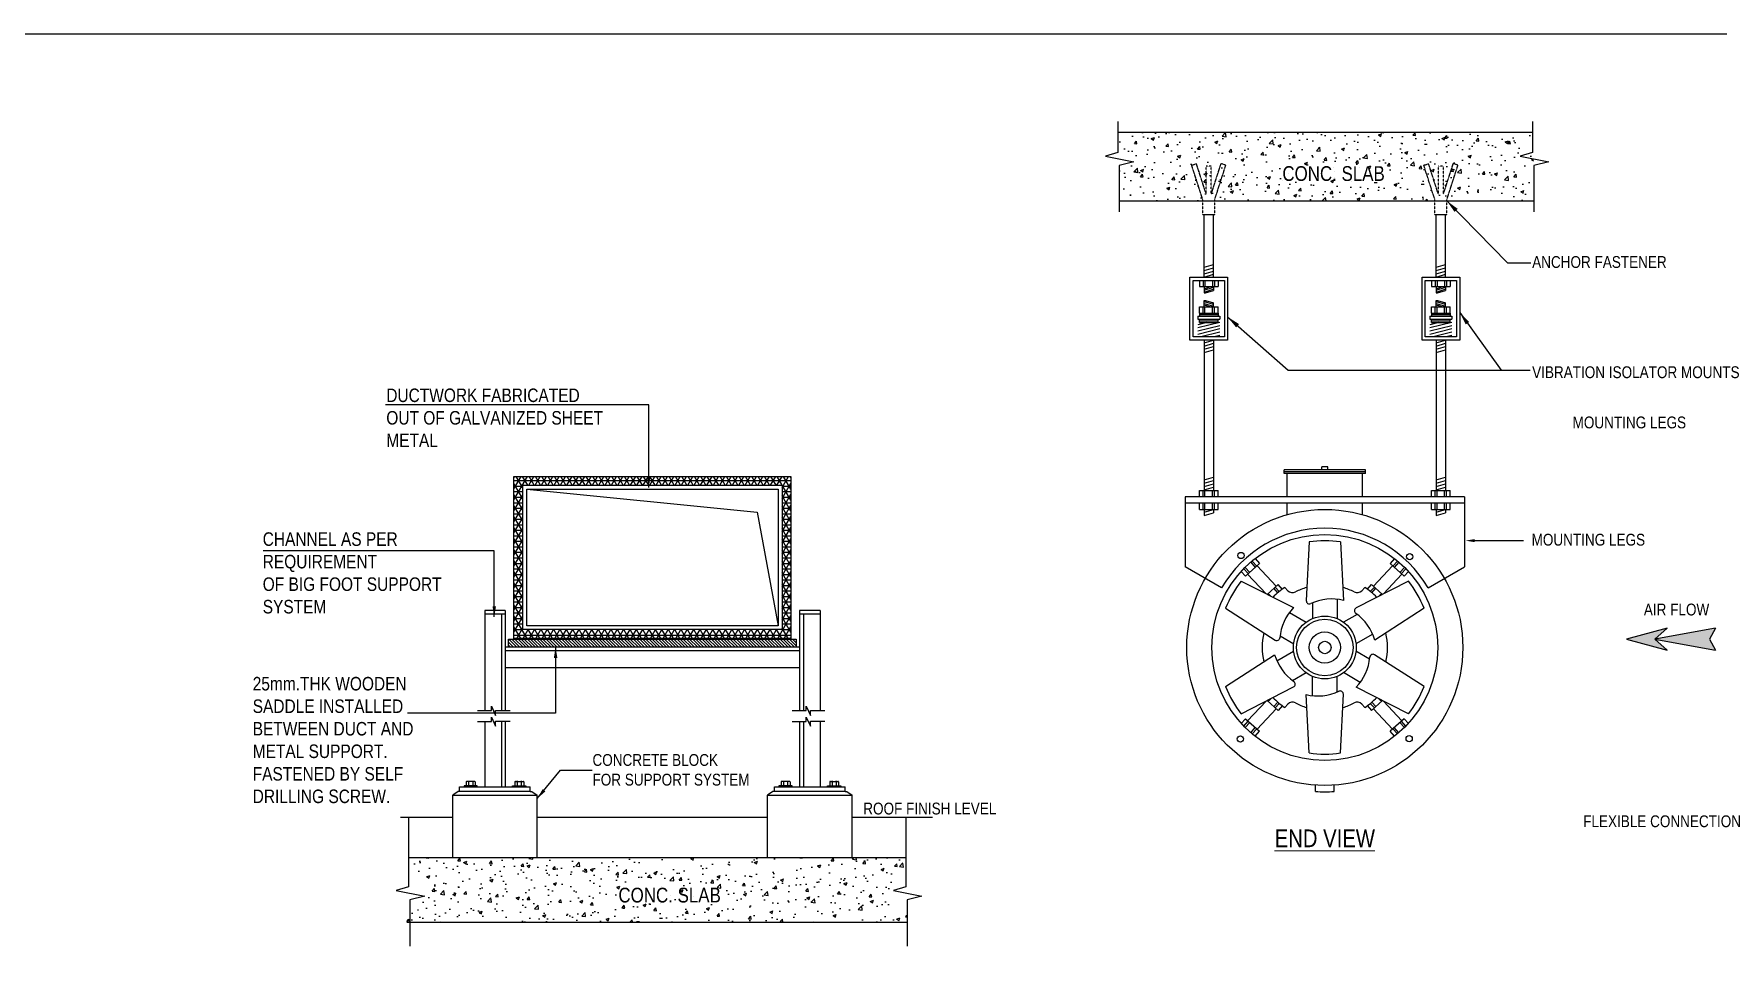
# Model space of a CAD drawing. Header units: millimetres. Extents: x -95178 to 274693, y -2232 to 263302.
# Drawn here: x 149997 to 178528, y 38789 to 54546 of the extents above; entities that cross this region are included whole.
import ezdxf
from ezdxf.enums import TextEntityAlignment as Align

# ---------------------------------------------------------------- set-up
doc = ezdxf.new("R2010")
doc.units = ezdxf.units.MM
doc.linetypes.add('HIDDEN2', pattern=[0.1875, 0.125, -0.0625])
doc.layers.add('76-10767-XM-MECH-DETAIL$0$G-ANNO-TEXT', color=7, linetype='Continuous', lineweight=13)
for name, color, linetype in [('76-10767-XM-MECH-DETAIL$0$STANDARD DETAILS$0$A-SLAB', 7, 'Continuous'), ('76-10767-XM-MECH-DETAIL$0$STANDARD DETAILS$0$HVAC TXT', 7, 'Continuous'), ('76-10767-XM-MECH-DETAIL$0$STANDARD DETAILS$0$HVAC- EQUIP', 7, 'Continuous'), ('76-10767-XM-MECH-DETAIL$0$STANDARD DETAILS$0$M-0130-HVAC-STD DETAIL-1$0$Y', 7, 'Continuous'), ('76-10767-XM-MECH-DETAIL$0$STANDARD DETAILS$0$M-ANNO-HATCH', 7, 'Continuous'), ('76-10767-XM-MECH-DETAIL$0$STANDARD DETAILS$0$M-ANNO-PATT', 8, 'Continuous'), ('76-10767-XM-MECH-DETAIL$0$STANDARD DETAILS$0$M-Lead', 7, 'Continuous'), ('76-10767-XM-MECH-DETAIL$0$STANDARD DETAILS$0$MTEXT1', 7, 'Continuous'), ('76-10767-XM-MECH-DETAIL$0$TBK-AS-SHOP$0$25', 7, 'Continuous'), ('INSULATION', 8, 'Continuous')]:
    doc.layers.add(name, color=color, linetype=linetype)
doc.styles.add('76-10767-XM-MECH-DETAIL$0$Arial Narrow_1', font='ARIALN.TTF', dxfattribs={"height": 2.5})
doc.styles.add('76-10767-XM-MECH-DETAIL$0$GHD Standard Arial', font='ARIALN.TTF')
doc.styles.add('76-10767-XM-MECH-DETAIL$0$STANDARD DETAILS$0$RWA-MECH', font='ARIALN.TTF', dxfattribs={"height": 200})
doc.styles.add('76-10767-XM-MECH-DETAIL$0$STANDARD DETAILS$0$Standard', font='txt')
doc.styles.add('ROMANS', font='romans.shx', dxfattribs={"width": 0.8})
doc.dimstyles.new('76-10767-XM-MECH-DETAIL$0$STANDARD DETAILS$0$RWA MECH', dxfattribs={"dimtxt": 200, "dimasz": 75, "dimexe": 1, "dimexo": 1, "dimgap": 100, "dimtad": 1, "dimdec": 0, "dimzin": 0, "dimdsep": 46, "dimtxsty": '76-10767-XM-MECH-DETAIL$0$STANDARD DETAILS$0$Standard', "dimcen": 0.09, "dimadec": 0, "dimazin": 0, "dimtfac": 1, "dimtdec": 0, "dimtmove": 0, "dimatfit": 3, "dimfxl": 1, "dimtolj": 1, "dimtzin": 0, "dimarcsym": 0})
doc.dimstyles.new('scale-100', dxfattribs={"dimscale": 225, "dimtxt": 1, "dimasz": 1, "dimexe": 1, "dimexo": 0.5, "dimgap": 0.5, "dimtad": 1, "dimtoh": 1, "dimdec": 0, "dimzin": 0, "dimdsep": 46, "dimtxsty": 'ROMANS', "dimcen": 0, "dimclrd": 15, "dimclre": 15, "dimclrt": 7, "dimadec": 0, "dimazin": 0, "dimtfac": 1, "dimtdec": 0, "dimtofl": 0, "dimtmove": 0, "dimatfit": 3, "dimfxl": 1, "dimtolj": 1, "dimtzin": 0, "dimarcsym": 0})

msp = doc.modelspace()

# ---------------------------------------------------------------- hatches: boundary and pattern name
at = {"layer": '76-10767-XM-MECH-DETAIL$0$STANDARD DETAILS$0$M-ANNO-HATCH'}
h = msp.add_hatch(dxfattribs=at)
h.set_pattern_fill('AR-CONC', scale=74.7, style=0)
h.set_pattern_definition([(50, (-45502.24, 116199.15), (535.79336, -46.87584), [56.025, -616.275]), (355, (-45502.24, 116199.15), (-103.6472, 561.8875), [44.82, -493.02]), (100.4514, (-45457.6, 116195.24), (432.1465, 515.0113), [47.6139, -523.7532]), (46.1842, (-45502.24, 116348.55), (797.229, -123.6427), [84.0375, -924.4125]), (96.6356, (-45435.8, 116338.25), (698.193, 727.666), [71.421, -785.6296]), (351.1842, (-45502.2, 116348.55), (698.1925, 727.6666), [67.23, -739.53]), (21, (-45427.54, 116311.2), (445.8896, -300.7563), [56.025, -616.275]), (326, (-45427.54, 116311.2), (181.7566, 541.6871), [44.82, -493.02]), (71.4514, (-45390.4, 116286.14), (627.6463, 240.9303), [47.6139, -523.7532]), (37.5, (-45502.24, 116199.15), (9.08341, 248.67171), [0, -487.044, 0, -500.49, 0, -494.8875]), (7.5, (-45502.24, 116199.15), (196.51294, 294.62555), [0, -285.354, 0, -475.839, 0, -188.6175]), (327.5, (-45668.82, 116199.15), (398.76536, -16.84849), [0, -186.75, 0, -582.66, 0, -773.145]), (317.5, (-45743.5, 116199.15), (435.64007, 74.7784), [0, -242.775, 0, -386.946, 0, -549.045])])
h.paths.add_polyline_path([(168359.16, 52879.669), (175382.522, 52879.669), (175382.522, 52780.262), (175382.522, 52536.051), (175403.522, 52316.051), (175403.522, 52101.366), (175411.451, 51715.83), (168380.16, 51715.83), (168380.16, 52064.221), (168380.16, 52316.051), (168359.16, 52695.55), (168359.16, 52840.375)])
h = msp.add_hatch(dxfattribs=at)
h.set_pattern_fill('NET3', scale=747, style=0)
h.set_pattern_definition([(180, (399620.31, 113461.75), (0, 93.375), []), (120, (399620.31, 113461.75), (80.865122, 46.6875), []), (60, (399620.31, 113461.75), (80.865122, -46.6875), [])])
h.paths.add_polyline_path([(162672.208, 44455.462), (158280.119, 44455.462), (158280.119, 46899.725), (162672.208, 46899.725)], flags=16)
h.paths.add_polyline_path([(162821.608, 44306.062), (158130.719, 44306.062), (158130.719, 47049.125), (162821.608, 47049.125)])
h = msp.add_hatch(dxfattribs=at)
h.set_pattern_fill('ANSI31', scale=298.8, style=0)
h.set_pattern_definition([(135, (399620.31, 113461.75), (26.410438, 26.410438), [])])
h.paths.add_polyline_path([(162912.147, 44158.033), (158038.435, 44158.033), (158038.435, 44295.265), (162912.147, 44295.265)])
h = msp.add_hatch(dxfattribs=at)
h.set_pattern_fill('AR-CONC', scale=74.7, style=0)
h.set_pattern_definition([(50, (-78668, 113141.46), (535.79336, -46.87584), [56.025, -616.275]), (355, (-78668, 113141.46), (-103.6472, 561.8875), [44.82, -493.02]), (100.4514, (-78623.34, 113137.56), (432.1465, 515.0113), [47.6139, -523.7532]), (46.1842, (-78668, 113290.86), (797.229, -123.6427), [84.0375, -924.4125]), (96.6356, (-78601.55, 113280.56), (698.193, 727.666), [71.421, -785.6296]), (351.1842, (-78668, 113290.9), (698.1925, 727.6666), [67.23, -739.53]), (21, (-78593.3, 113253.5), (445.8896, -300.7563), [56.025, -616.275]), (326, (-78593.3, 113253.5), (181.7566, 541.6871), [44.82, -493.02]), (71.4514, (-78556.13, 113228.45), (627.6463, 240.9303), [47.6139, -523.7532]), (37.5, (-78667.98, 113141.46), (9.08341, 248.67171), [0, -487.044, 0, -500.49, 0, -494.8875]), (7.5, (-78667.98, 113141.46), (196.51294, 294.62555), [0, -285.354, 0, -475.839, 0, -188.6175]), (327.5, (-78834.57, 113141.46), (398.76536, -16.84849), [0, -186.75, 0, -582.66, 0, -773.145]), (317.5, (-78909.27, 113141.46), (435.64007, 74.7784), [0, -242.775, 0, -386.946, 0, -549.045])])
h.paths.add_polyline_path([(156316.9, 39503.512), (164796.231, 39503.512), (164775.773, 39681.955), (164558.804, 39725.296), (164587.733, 40360.965), (164775.773, 40418.753), (164767.302, 40599.795), (156345.829, 40599.795), (156337.358, 40418.753), (156525.398, 40360.965), (156554.327, 39725.296), (156337.358, 39681.955)])

# ---------------------------------------------------------------- linework, layer by layer
for p, q in [((168359.16, 53057.693), (168359.16, 52536.051)), ((175382.522, 53057.693), (175382.522, 52536.051)), ((168359.16, 52536.051), (168149.66, 52473.051)), ((175382.522, 52536.051), (175173.022, 52473.051)), ((168149.66, 52473.051), (168632.16, 52378.551)), ((168632.16, 52378.551), (168380.16, 52316.051)), ((168380.16, 52316.051), (168380.16, 51532.473)), ((175173.022, 52473.051), (175655.522, 52378.551)), ((175655.522, 52378.551), (175403.522, 52316.051)), ((175403.522, 52316.051), (175403.522, 51532.473)), ((156345.829, 41278.509), (156345.829, 40099.576)), ((164767.302, 41278.509), (164767.302, 40099.576)), ((156345.829, 40099.576), (156136.329, 40036.576)), ((156136.329, 40036.576), (156618.829, 39942.076)), ((164767.302, 40099.576), (164557.802, 40036.576)), ((164557.802, 40036.576), (165040.302, 39942.076)), ((156618.829, 39942.076), (156366.829, 39879.576)), ((156366.829, 39879.576), (156366.829, 39095.999)), ((165040.302, 39942.076), (164788.302, 39879.576)), ((164788.302, 39879.576), (164788.302, 39095.999))]:
    msp.add_line(p, q)
msp.add_lwpolyline([(122872.773, 54546.49), (193285.05, 54546.49), (193285.05, -2232.437), (122872.773, -2232.437)], close=True)
for points in [[(157511.77, 43086.633), (157748.965, 43086.633), (157748.965, 43157.311), (157821, 43003.957), (157821, 43088.839), (158064.347, 43088.839)], [(162844.964, 43086.633), (163082.158, 43086.633), (163082.158, 43157.311), (163154.194, 43003.957), (163154.194, 43088.839), (163397.541, 43088.839)], [(157511.77, 42902.026), (157748.965, 42902.026), (157748.965, 42972.704), (157821, 42819.35), (157821, 42904.232), (158064.347, 42904.232)], [(162844.964, 42902.026), (163082.158, 42902.026), (163082.158, 42972.704), (163154.194, 42819.35), (163154.194, 42904.232), (163397.541, 42904.232)]]:
    msp.add_lwpolyline(points)
at = {"layer": '76-10767-XM-MECH-DETAIL$0$STANDARD DETAILS$0$A-SLAB', "color": 7}
for p, q in [((168359.16, 52879.669), (175382.522, 52879.669)), ((168380.16, 51715.83), (175411.451, 51715.83)), ((157183.584, 41714.199), (157094.101, 41651.023)), ((157094.101, 41651.023), (158525.032, 41651.023)), ((157094.101, 40599.795), (157094.101, 41651.023)), ((158525.032, 40599.795), (158525.032, 41651.023)), ((162427.295, 41651.023), (163858.225, 41651.023)), ((162427.295, 40599.795), (162427.295, 41651.023)), ((163858.225, 40599.795), (163858.225, 41651.023)), ((156345.829, 40599.795), (164767.302, 40599.795)), ((156316.9, 39503.512), (164796.231, 39503.512))]:
    msp.add_line(p, q, dxfattribs=at)
at = {"layer": '76-10767-XM-MECH-DETAIL$0$STANDARD DETAILS$0$A-SLAB', "color": 8}
for p, q in [((156210.954, 41278.509), (157094.101, 41278.509)), ((158525.032, 41278.509), (162427.295, 41278.509)), ((163858.225, 41278.509), (165221.583, 41278.509))]:
    msp.add_line(p, q, dxfattribs=at)
at = {"layer": '76-10767-XM-MECH-DETAIL$0$STANDARD DETAILS$0$HVAC- EQUIP', "color": 7}
for p, q in [((158347.349, 46832.495), (162249.918, 46446.831)), ((162249.918, 46446.831), (162604.978, 44522.692)), ((157636.113, 44782.064), (157636.113, 43086.633)), ((157983.02, 44782.064), (157636.113, 44782.064)), ((157983.02, 44719.62), (157636.113, 44719.62)), ((157920.272, 44719.62), (157920.272, 43088.839)), ((157983.02, 44782.064), (157983.02, 43088.839)), ((162969.307, 44782.064), (162969.307, 43086.633)), ((163316.214, 44782.064), (162969.307, 44782.064)), ((163316.214, 44719.62), (162969.307, 44719.62)), ((163032.055, 44719.62), (163032.055, 43086.633)), ((163316.214, 44782.064), (163316.214, 43088.839)), ((162969.307, 44158.033), (157983.02, 44158.033)), ((162969.307, 44095.59), (157983.02, 44095.59)), ((162969.307, 43810.796), (157983.02, 43810.796)), ((157636.113, 42902.026), (157636.113, 41793.95)), ((157920.272, 42904.232), (157920.272, 41793.95)), ((157983.02, 42904.232), (157983.02, 41793.95)), ((162969.307, 42902.026), (162969.307, 41793.95)), ((163032.055, 42902.026), (163032.055, 41793.95)), ((163316.214, 42904.232), (163316.214, 41793.95)), ((157211.255, 41714.199), (157183.584, 41714.199)), ((157211.255, 41793.95), (158407.878, 41793.95)), ((157211.255, 41714.199), (157211.255, 41793.95)), ((158407.878, 41714.199), (157211.255, 41714.199)), ((157510.387, 41807.855), (157285.235, 41807.855)), ((157285.235, 41807.855), (157285.235, 41793.95)), ((157322.758, 41875.876), (157322.758, 41807.855)), ((157352.593, 41886.632), (157333.515, 41886.632)), ((157374.107, 41886.632), (157352.593, 41886.632)), ((157363.35, 41875.876), (157363.35, 41807.855)), ((157421.895, 41886.632), (157374.107, 41886.632)), ((157443.408, 41886.632), (157421.895, 41886.632)), ((157432.651, 41875.876), (157432.651, 41807.855)), ((157462.597, 41886.632), (157443.408, 41886.632)), ((157473.354, 41875.876), (157473.354, 41807.855)), ((157510.387, 41793.95), (157510.387, 41807.855)), ((158108.745, 41807.855), (158333.898, 41807.855)), ((158108.745, 41793.95), (158108.745, 41807.855)), ((158145.779, 41875.876), (158145.779, 41807.855)), ((158156.536, 41886.632), (158175.725, 41886.632)), ((158175.725, 41886.632), (158197.238, 41886.632)), ((158186.481, 41875.876), (158186.481, 41807.855)), ((158197.238, 41886.632), (158245.026, 41886.632)), ((158245.026, 41886.632), (158266.54, 41886.632)), ((158255.783, 41875.876), (158255.783, 41807.855)), ((158266.54, 41886.632), (158285.617, 41886.632)), ((158296.374, 41875.876), (158296.374, 41807.855)), ((158333.898, 41807.855), (158333.898, 41793.95)), ((158407.878, 41714.199), (158407.878, 41793.95)), ((158407.878, 41714.199), (158435.549, 41714.199)), ((162544.449, 41714.199), (162516.778, 41714.199)), ((162544.449, 41714.199), (162544.449, 41793.95)), ((162544.449, 41793.95), (163741.072, 41793.95)), ((163741.072, 41714.199), (162544.449, 41714.199)), ((162618.429, 41807.855), (162618.429, 41793.95)), ((162843.581, 41807.855), (162618.429, 41807.855)), ((162655.952, 41875.876), (162655.952, 41807.855)), ((162685.787, 41886.632), (162666.709, 41886.632)), ((162707.3, 41886.632), (162685.787, 41886.632)), ((162696.544, 41875.876), (162696.544, 41807.855)), ((162755.088, 41886.632), (162707.3, 41886.632)), ((162776.602, 41886.632), (162755.088, 41886.632)), ((162765.845, 41875.876), (162765.845, 41807.855)), ((162795.791, 41886.632), (162776.602, 41886.632)), ((162806.547, 41875.876), (162806.547, 41807.855)), ((162843.581, 41793.95), (162843.581, 41807.855)), ((163441.939, 41793.95), (163441.939, 41807.855)), ((163441.939, 41807.855), (163667.091, 41807.855)), ((163478.973, 41875.876), (163478.973, 41807.855)), ((163489.73, 41886.632), (163508.918, 41886.632)), ((163508.918, 41886.632), (163530.432, 41886.632)), ((163519.675, 41875.876), (163519.675, 41807.855)), ((163530.432, 41886.632), (163578.22, 41886.632)), ((163578.22, 41886.632), (163599.734, 41886.632)), ((163588.977, 41875.876), (163588.977, 41807.855)), ((163599.734, 41886.632), (163618.811, 41886.632)), ((163629.568, 41875.876), (163629.568, 41807.855)), ((163667.091, 41807.855), (163667.091, 41793.95)), ((163741.072, 41714.199), (163741.072, 41793.95)), ((163741.072, 41714.199), (163768.742, 41714.199))]:
    msp.add_line(p, q, dxfattribs=at)
for points in [[(162821.608, 44306.062), (158130.719, 44306.062), (158130.719, 47049.125), (162821.608, 47049.125)], [(162672.208, 44455.462), (158280.119, 44455.462), (158280.119, 46899.725), (162672.208, 46899.725)], [(162604.978, 44522.692), (158347.349, 44522.692), (158347.349, 46832.495), (162604.978, 46832.495)], [(162912.147, 44158.033), (158038.435, 44158.033), (158038.435, 44295.265), (162912.147, 44295.265)]]:
    msp.add_lwpolyline(points, close=True, dxfattribs=at)
for centre, start, end in [((157333.515, 41875.876), 90.0000137, 180), ((157352.593, 41875.876), 0, 90.0000137), ((157374.107, 41875.876), 90.0000137, 180), ((157421.895, 41875.876), 0, 90.0000137), ((157443.408, 41875.876), 90.0000137, 180), ((157462.597, 41875.876), 0, 90.0000137), ((158156.536, 41875.876), 90.0000137, 180), ((158175.725, 41875.876), 0, 90.0000137), ((158197.238, 41875.876), 90.0000137, 180), ((158245.026, 41875.876), 0, 90.0000137), ((158266.54, 41875.876), 90.0000137, 180), ((158285.617, 41875.876), 0, 90.0000137), ((162666.709, 41875.876), 90.0000137, 180), ((162685.787, 41875.876), 0, 90.0000137), ((162707.3, 41875.876), 90.0000137, 180), ((162755.088, 41875.876), 0, 90.0000137), ((162776.602, 41875.876), 90.0000137, 180), ((162795.791, 41875.876), 0, 90.0000137), ((163489.73, 41875.876), 90.0000137, 180), ((163508.918, 41875.876), 0, 90.0000137), ((163530.432, 41875.876), 90.0000137, 180), ((163578.22, 41875.876), 0, 90.0000137), ((163599.734, 41875.876), 90.0000137, 180), ((163618.811, 41875.876), 0, 90.0000137)]:
    msp.add_arc(centre, 10.757, start, end, dxfattribs=at)
at = {"layer": '76-10767-XM-MECH-DETAIL$0$STANDARD DETAILS$0$M-0130-HVAC-STD DETAIL-1$0$Y', "color": 7}
for p, q in [((158435.549, 41714.199), (158525.032, 41651.023)), ((162516.778, 41714.199), (162427.295, 41651.023)), ((163768.742, 41714.199), (163858.225, 41651.023))]:
    msp.add_line(p, q, dxfattribs=at)
at = {"layer": '76-10767-XM-MECH-DETAIL$0$STANDARD DETAILS$0$M-ANNO-PATT', "color": 7}
for p, q in [((169818.827, 50422.393), (169818.827, 51482.077)), ((169978.202, 50422.393), (169978.202, 51482.077)), ((173750.077, 50422.393), (173750.077, 51482.077)), ((173909.452, 50422.393), (173909.452, 51482.077)), ((169818.827, 50592.428), (169978.202, 50638.751)), ((169818.827, 50537.105), (169978.202, 50583.427)), ((169818.827, 50481.781), (169978.202, 50528.104)), ((173750.077, 50592.428), (173909.452, 50638.751)), ((173750.077, 50537.105), (173909.452, 50583.427)), ((173750.077, 50481.781), (173909.452, 50528.104)), ((169579.764, 49359.893), (169579.764, 50422.393)), ((169579.764, 50422.393), (170217.264, 50422.393)), ((169632.889, 49413.018), (169632.889, 50369.268)), ((169632.889, 50369.268), (170164.139, 50369.268)), ((169739.139, 50369.268), (169739.139, 50263.018)), ((169739.139, 50263.018), (170057.889, 50263.018)), ((169802.889, 50369.268), (169802.889, 50263.018)), ((169818.827, 50426.458), (169978.202, 50472.78)), ((169818.827, 50227.842), (169931.915, 50263.018)), ((169818.827, 50263.018), (169818.827, 50156.768)), ((169818.827, 50205.588), (169978.202, 50255.161)), ((169818.827, 50172.206), (169971.89, 50219.817)), ((169834.764, 50369.268), (169834.764, 50263.018)), ((169962.264, 50369.268), (169962.264, 50263.018)), ((169978.202, 50263.018), (169978.202, 50199.526)), ((169994.139, 50369.268), (169994.139, 50263.018)), ((170057.889, 50369.268), (170057.889, 50263.018)), ((170164.139, 50369.268), (170164.139, 49413.018)), ((170217.264, 50422.393), (170217.264, 49359.893)), ((173511.014, 49359.893), (173511.014, 50422.393)), ((173511.014, 50422.393), (174148.514, 50422.393)), ((173564.139, 50369.268), (174095.389, 50369.268)), ((173564.139, 49413.018), (173564.139, 50369.268)), ((173670.389, 50369.268), (173670.389, 50263.018)), ((173670.389, 50263.018), (173989.139, 50263.018)), ((173734.139, 50369.268), (173734.139, 50263.018)), ((173750.077, 50426.458), (173909.452, 50472.78)), ((173750.077, 50263.018), (173750.077, 50156.768)), ((173750.077, 50227.842), (173863.165, 50263.018)), ((173750.077, 50205.588), (173909.452, 50255.161)), ((173750.077, 50172.206), (173903.14, 50219.817)), ((173766.014, 50369.268), (173766.014, 50263.018)), ((173893.514, 50369.268), (173893.514, 50263.018)), ((173909.452, 50263.018), (173909.452, 50199.526)), ((173925.389, 50369.268), (173925.389, 50263.018)), ((173989.139, 50369.268), (173989.139, 50263.018)), ((174095.389, 50369.268), (174095.389, 49413.018)), ((174148.514, 50422.393), (174148.514, 49359.893)), ((169818.827, 50156.768), (169840.74, 50156.768)), ((169818.827, 50029.268), (169840.74, 50029.268)), ((169818.827, 49923.018), (169818.827, 50029.268)), ((169818.827, 50013.83), (169971.89, 49966.219)), ((169818.827, 49980.449), (169978.202, 49930.875)), ((169818.827, 49958.194), (169931.915, 49923.018)), ((169840.74, 50156.768), (169978.202, 50199.526)), ((169840.74, 50029.268), (169978.202, 49986.51)), ((169978.202, 49923.018), (169978.202, 49986.51)), ((173750.077, 50156.768), (173771.99, 50156.768)), ((173750.077, 49923.018), (173750.077, 50029.268)), ((173750.077, 50029.268), (173771.99, 50029.268)), ((173750.077, 50013.83), (173903.14, 49966.219)), ((173750.077, 49980.449), (173909.452, 49930.875)), ((173750.077, 49958.194), (173863.165, 49923.018)), ((173771.99, 50156.768), (173909.452, 50199.526)), ((173771.99, 50029.268), (173909.452, 49986.51)), ((173909.452, 49923.018), (173909.452, 49986.51)), ((169712.577, 49763.643), (169712.577, 49710.518)), ((169712.577, 49763.643), (170084.452, 49763.643)), ((169712.577, 49710.518), (170084.452, 49710.518)), ((169866.635, 49657.393), (169712.577, 49618.649)), ((170084.452, 49657.393), (169712.577, 49563.869)), ((169739.139, 49816.768), (169739.139, 49923.018)), ((169739.139, 49923.018), (170057.889, 49923.018)), ((169739.139, 49816.768), (170057.889, 49816.768)), ((169739.139, 49816.768), (169739.139, 49763.643)), ((169739.139, 49790.206), (170057.889, 49790.206)), ((169739.139, 49657.393), (169739.139, 49710.518)), ((169739.139, 49683.956), (170057.889, 49683.956)), ((169739.139, 49657.393), (170057.889, 49657.393)), ((169802.889, 49816.768), (169802.889, 49923.018)), ((169834.764, 49816.768), (169834.764, 49923.018)), ((169962.264, 49816.768), (169962.264, 49923.018)), ((169994.139, 49816.768), (169994.139, 49923.018)), ((170057.889, 49816.768), (170057.889, 49923.018)), ((170057.889, 49816.768), (170057.889, 49763.643)), ((170057.889, 49657.393), (170057.889, 49710.518)), ((170084.452, 49763.643), (170084.452, 49710.518)), ((173643.827, 49763.643), (174015.702, 49763.643)), ((173643.827, 49763.643), (173643.827, 49710.518)), ((173643.827, 49710.518), (174015.702, 49710.518)), ((174015.702, 49657.393), (173643.827, 49563.869)), ((173797.885, 49657.393), (173643.827, 49618.649)), ((173670.389, 49923.018), (173989.139, 49923.018)), ((173670.389, 49816.768), (173670.389, 49923.018)), ((173670.389, 49816.768), (173989.139, 49816.768)), ((173670.389, 49816.768), (173670.389, 49763.643)), ((173670.389, 49790.206), (173989.139, 49790.206)), ((173670.389, 49657.393), (173670.389, 49710.518)), ((173670.389, 49683.956), (173989.139, 49683.956)), ((173670.389, 49657.393), (173989.139, 49657.393)), ((173734.139, 49816.768), (173734.139, 49923.018)), ((173766.014, 49816.768), (173766.014, 49923.018)), ((173893.514, 49816.768), (173893.514, 49923.018)), ((173925.389, 49816.768), (173925.389, 49923.018)), ((173989.139, 49816.768), (173989.139, 49923.018)), ((173989.139, 49816.768), (173989.139, 49763.643)), ((173989.139, 49657.393), (173989.139, 49710.518)), ((174015.702, 49763.643), (174015.702, 49710.518)), ((170217.264, 49359.893), (169579.764, 49359.893)), ((170164.139, 49413.018), (169632.889, 49413.018)), ((170084.452, 49602.614), (169712.577, 49509.09)), ((170084.452, 49547.835), (169712.577, 49454.311)), ((170084.452, 49493.055), (169766.203, 49413.018)), ((169818.827, 49359.893), (169818.827, 46809.893)), ((169818.827, 49313.363), (169978.202, 49359.686)), ((169978.202, 49359.893), (169978.202, 46809.893)), ((170084.452, 49438.276), (169984.02, 49413.018)), ((174148.514, 49359.893), (173511.014, 49359.893)), ((174095.389, 49413.018), (173564.139, 49413.018)), ((174015.702, 49602.614), (173643.827, 49509.09)), ((174015.702, 49547.835), (173643.827, 49454.311)), ((174015.702, 49493.055), (173697.453, 49413.018)), ((173750.077, 49359.893), (173750.077, 46809.893)), ((173750.077, 49313.363), (173909.452, 49359.686)), ((173909.452, 49359.893), (173909.452, 46809.893)), ((174015.702, 49438.276), (173915.27, 49413.018)), ((169818.827, 49258.04), (169978.202, 49304.363)), ((169818.827, 49202.717), (169978.202, 49249.039)), ((169818.827, 49147.393), (169978.202, 49193.716)), ((173750.077, 49258.04), (173909.452, 49304.363)), ((173750.077, 49202.717), (173909.452, 49249.039)), ((173750.077, 49147.393), (173909.452, 49193.716)), ((172554.764, 47160.518), (171173.514, 47160.518)), ((171173.514, 47096.768), (171173.514, 47160.518)), ((172554.764, 47128.643), (171173.514, 47128.643)), ((172554.764, 47096.768), (171173.514, 47096.768)), ((171226.639, 46703.643), (171226.639, 47096.768)), ((171917.264, 47213.643), (171811.014, 47213.643)), ((171811.014, 47160.518), (171811.014, 47213.643)), ((171917.264, 47160.518), (171917.264, 47213.643)), ((172501.639, 46703.643), (172501.639, 47096.768)), ((172554.764, 47096.768), (172554.764, 47160.518)), ((169739.139, 46809.893), (170057.889, 46809.893)), ((169739.139, 46703.643), (169739.139, 46809.893)), ((169802.889, 46703.643), (169802.889, 46809.893)), ((169818.827, 46989.729), (169978.202, 47036.052)), ((169818.827, 46934.406), (169978.202, 46980.728)), ((169818.827, 46879.082), (169978.202, 46925.405)), ((169818.827, 46823.759), (169978.202, 46870.081)), ((169834.764, 46703.643), (169834.764, 46809.893)), ((169962.264, 46703.643), (169962.264, 46809.893)), ((169994.139, 46703.643), (169994.139, 46809.893)), ((170057.889, 46703.643), (170057.889, 46809.893)), ((173670.389, 46703.643), (173670.389, 46809.893)), ((173670.389, 46809.893), (173989.139, 46809.893)), ((173734.139, 46703.643), (173734.139, 46809.893)), ((173750.077, 46989.729), (173909.452, 47036.052)), ((173750.077, 46934.406), (173909.452, 46980.728)), ((173750.077, 46879.082), (173909.452, 46925.405)), ((173750.077, 46823.759), (173909.452, 46870.081)), ((173766.014, 46703.643), (173766.014, 46809.893)), ((173893.514, 46703.643), (173893.514, 46809.893)), ((173925.389, 46703.643), (173925.389, 46809.893)), ((173989.139, 46703.643), (173989.139, 46809.893)), ((169500.077, 46703.643), (169500.077, 46597.393)), ((174228.202, 46703.643), (169500.077, 46703.643)), ((174228.202, 46597.393), (169500.077, 46597.393)), ((169500.077, 46597.393), (169500.077, 45518.535)), ((169739.139, 46491.143), (169739.139, 46597.393)), ((169802.889, 46491.143), (169802.889, 46597.393)), ((169834.764, 46491.143), (169834.764, 46597.393)), ((169962.264, 46491.143), (169962.264, 46597.393)), ((169994.139, 46491.143), (169994.139, 46597.393)), ((170057.889, 46491.143), (170057.889, 46597.393)), ((171226.639, 46402.532), (171226.639, 46597.393)), ((172501.639, 46402.532), (172501.639, 46597.393)), ((173670.389, 46491.143), (173670.389, 46597.393)), ((173734.139, 46491.143), (173734.139, 46597.393)), ((173766.014, 46491.143), (173766.014, 46597.393)), ((173893.514, 46491.143), (173893.514, 46597.393)), ((173925.389, 46491.143), (173925.389, 46597.393)), ((173989.139, 46491.143), (173989.139, 46597.393)), ((174228.202, 46703.643), (174228.202, 46597.393)), ((174228.202, 46597.393), (174228.202, 45518.535)), ((169739.139, 46491.143), (170057.889, 46491.143)), ((169818.827, 46491.143), (169818.827, 46389.411)), ((169818.827, 46444.734), (169978.202, 46491.057)), ((169818.827, 46389.411), (169978.202, 46435.734)), ((169978.202, 46491.143), (169978.202, 46435.734)), ((173670.389, 46491.143), (173989.139, 46491.143)), ((173750.077, 46491.143), (173750.077, 46387.952)), ((173750.077, 46443.276), (173909.452, 46489.599)), ((173750.077, 46387.952), (173909.452, 46434.275)), ((173909.452, 46491.143), (173909.452, 46434.275)), ((171598.514, 45940.255), (171549.945, 44946.171)), ((172129.764, 45940.255), (172182.889, 44950.678)), ((170683.199, 45657.982), (170758.548, 45573.391)), ((173045.08, 45657.982), (172969.731, 45573.391)), ((170115.851, 45163.018), (169500.077, 45518.535)), ((170449.701, 45440.896), (170520.532, 45361.377)), ((170493.562, 45487.499), (170568.135, 45403.78)), ((170516.027, 45510.201), (170591.937, 45424.981)), ((170520.532, 45361.377), (170758.548, 45573.391)), ((170557.418, 45394.234), (170868.777, 45061.585)), ((170609.432, 45597.03), (170687.143, 45509.787)), ((170633.667, 45617.744), (170710.945, 45530.988)), ((170716.144, 45535.619), (171039.09, 45190.59)), ((173012.135, 45535.619), (172689.189, 45190.59)), ((173170.861, 45394.234), (172859.502, 45061.585)), ((173207.747, 45361.377), (172969.731, 45573.391)), ((173094.612, 45617.744), (173017.334, 45530.988)), ((173118.847, 45597.03), (173041.136, 45509.787)), ((173212.252, 45510.201), (173136.342, 45424.981)), ((173234.717, 45487.499), (173160.144, 45403.78)), ((173278.578, 45440.896), (173207.747, 45361.377)), ((173612.428, 45163.018), (174228.202, 45518.535)), ((170449.701, 45276.987), (171333.262, 44828.206)), ((170887.441, 45051.992), (171071.709, 45220.401)), ((171069.113, 45081.497), (171001.122, 45155.89)), ((171093.612, 45101.939), (171024.651, 45177.394)), ((171148.133, 45136.78), (171071.709, 45220.401)), ((171239.704, 45115.334), (171188.292, 45171.587)), ((173278.578, 45276.987), (172393.392, 44822.008)), ((172488.575, 45115.334), (172539.987, 45171.587)), ((172580.146, 45136.78), (172656.57, 45220.401)), ((172634.667, 45101.939), (172703.628, 45177.394)), ((172840.838, 45051.992), (172656.57, 45220.401)), ((172659.166, 45081.497), (172727.157, 45155.89)), ((170184.076, 44816.911), (171020.693, 44277.807)), ((170955.165, 45017.182), (170907.007, 45069.875)), ((171654.468, 44908.244), (171654.468, 44641.767)), ((172075.48, 44969.427), (172075.48, 44641.046)), ((173544.203, 44816.911), (172713.767, 44276.115)), ((172773.114, 45017.182), (172821.272, 45069.875)), ((171263.32, 44744.561), (171547.706, 44580.371)), ((172412.808, 44712.524), (172182.031, 44579.285)), ((171105.8, 44349.363), (171336.577, 44216.124)), ((172676.299, 44378.509), (172391.913, 44214.318)), ((170184.076, 43490.375), (171014.512, 44031.171)), ((171051.98, 43928.777), (171336.366, 44092.968)), ((172622.479, 43957.923), (172391.702, 44091.162)), ((173544.203, 43490.375), (172707.586, 44029.48)), ((171315.471, 43594.762), (171546.248, 43728.001)), ((171652.799, 43337.859), (171652.799, 43666.24)), ((172073.811, 43399.042), (172073.811, 43665.52)), ((172464.959, 43562.725), (172180.573, 43726.915)), ((170449.701, 43030.299), (171334.887, 43485.278)), ((173278.578, 43030.299), (172395.017, 43479.08)), ((170557.418, 42913.053), (170868.777, 43245.701)), ((170716.144, 42771.667), (171039.09, 43116.696)), ((170887.441, 43255.294), (171071.709, 43086.885)), ((170955.165, 43290.104), (170907.007, 43237.412)), ((171069.113, 43225.79), (171001.122, 43151.396)), ((171093.612, 43205.347), (171024.651, 43129.892)), ((171148.133, 43170.506), (171071.709, 43086.885)), ((171239.704, 43191.953), (171188.292, 43135.7)), ((171598.514, 42367.031), (171545.389, 43356.608)), ((172129.764, 42367.031), (172178.334, 43361.115)), ((172488.575, 43191.953), (172539.987, 43135.7)), ((172580.146, 43170.506), (172656.57, 43086.885)), ((172634.667, 43205.347), (172703.628, 43129.892)), ((172840.838, 43255.294), (172656.57, 43086.885)), ((172659.166, 43225.79), (172727.157, 43151.396)), ((173012.135, 42771.667), (172689.189, 43116.696)), ((172773.114, 43290.104), (172821.272, 43237.412)), ((173170.861, 42913.053), (172859.502, 43245.701)), ((170449.701, 42866.391), (170520.532, 42945.909)), ((170493.562, 42819.787), (170568.135, 42903.506)), ((170516.027, 42797.085), (170591.937, 42882.305)), ((170520.532, 42945.909), (170758.548, 42733.895)), ((170609.432, 42710.257), (170687.143, 42797.499)), ((173207.747, 42945.909), (172969.731, 42733.895)), ((173118.847, 42710.257), (173041.136, 42797.499)), ((173212.252, 42797.085), (173136.342, 42882.305)), ((173234.717, 42819.787), (173160.144, 42903.506)), ((173278.578, 42866.391), (173207.747, 42945.909)), ((170633.667, 42689.542), (170710.945, 42776.298)), ((170683.199, 42649.304), (170758.548, 42733.895)), ((173045.08, 42649.304), (172969.731, 42733.895)), ((173094.612, 42689.542), (173017.334, 42776.298)), ((171704.764, 41715.096), (171704.764, 41821.583)), ((172023.514, 41715.096), (172023.514, 41821.583))]:
    msp.add_line(p, q, dxfattribs=at)
for centre, radius in [((171864.139, 44153.643), 2337.5), ((171864.139, 44153.643), 1912.5), ((170444.522, 45710.791), 53.125), ((173301.673, 45689.473), 53.125), ((171864.139, 44153.643), 531.25), ((171864.139, 44153.643), 478.125), ((171864.139, 44153.643), 265.625), ((171864.139, 44153.643), 106.25), ((170434.425, 42605.233), 53.125), ((173292.494, 42610.441), 53.125)]:
    msp.add_circle(centre, radius, dxfattribs=at)
for centre, radius, start, end in [((171864.139, 44153.643), 2018.75, 29.9999983, 150.0000017), ((171864.139, 44153.643), 1806.25, 81.5434786, 98.4565214), ((171864.139, 44153.643), 1806.25, 141.5434814, 158.4565206), ((171864.139, 44153.643), 1221.875, 123.5815334, 136.0297261), ((171318.133, 45187.013), 106.25, 222.4254249, 297.8508293), ((171864.139, 44153.643), 1062.5, 106.7906556, 117.8508293), ((171864.139, 44153.643), 1062.5, 62.1491707, 73.2093444), ((172410.146, 45187.013), 106.25, 242.1491707, 317.5745751), ((171864.139, 44153.643), 1221.875, 43.9702739, 56.4184666), ((171864.139, 44153.643), 1806.25, 21.5434794, 38.4565186), ((171949.025, 44242.258), 850, 136.4212534, 174.9049465), ((171603.006, 44943.579), 53.125, 177.2028237, 294.904948), ((171983.325, 44124.437), 850, 76.4212546, 114.904948), ((172417.677, 44774.759), 53.125, 117.2028247, 234.9049453), ((171898.439, 44035.822), 850, 16.4212538, 54.9049453), ((171864.139, 44153.643), 1062.5, 166.5785252, 193.2093417), ((171049.469, 44322.463), 53.125, 237.2028252, 354.9049465), ((171864.139, 44153.643), 1062.5, 346.5785252, 13.2093417), ((171829.84, 44271.464), 850, 196.4212538, 234.9049453), ((171779.254, 44065.028), 850, 316.4212534, 354.9049465), ((172678.81, 43984.823), 53.125, 57.2028252, 174.9049465), ((171864.139, 44153.643), 1806.25, 201.5434794, 218.4565186), ((171310.602, 43532.527), 53.125, 297.2028247, 54.9049453), ((171744.954, 44182.849), 850, 256.4212546, 294.904948), ((172125.272, 43363.708), 53.125, 357.2028237, 114.904948), ((171864.139, 44153.643), 1806.25, 321.5434814, 338.4565206), ((171864.139, 44153.643), 1221.875, 223.9702739, 236.4184666), ((171318.133, 43120.273), 106.25, 62.1491707, 137.5745751), ((171864.139, 44153.643), 1062.5, 242.1491707, 253.2093444), ((171864.139, 44153.643), 1062.5, 286.7906556, 297.8508293), ((172410.146, 43120.273), 106.25, 42.4254249, 117.8508293), ((171864.139, 44153.643), 1221.875, 303.5815334, 316.0297261), ((171864.139, 44153.643), 1806.25, 261.5434786, 278.4565214), ((171864.139, 44153.643), 2443.75, 266.2606656, 273.7393344)]:
    msp.add_arc(centre, radius, start, end, dxfattribs=at)
at = {"layer": '76-10767-XM-MECH-DETAIL$0$STANDARD DETAILS$0$MTEXT1', "color": 7}
for p, q in [((174403.994, 45962.637), (175227.395, 45962.637)), ((177663.578, 44479.865), (176972.953, 44293.928)), ((176972.953, 44293.928), (177663.578, 44107.99)), ((178483.005, 44479.865), (177451.078, 44293.928)), ((177663.578, 44479.865), (177451.078, 44293.928)), ((177451.078, 44293.928), (178483.005, 44107.99)), ((177451.078, 44293.928), (177663.578, 44107.99)), ((178483.005, 44479.865), (178376.755, 44293.928)), ((178376.755, 44293.928), (178483.005, 44107.99))]:
    msp.add_line(p, q, dxfattribs=at)
for points in [[(174403.994, 45936.075), (174403.994, 45989.2), (174244.619, 45962.637)], [(176972.953, 44293.928), (177663.578, 44107.99), (177663.578, 44479.865), (177451.078, 44293.928)], [(177451.078, 44293.928), (178483.005, 44107.99), (178483.005, 44479.865), (178376.755, 44293.928)]]:
    msp.add_solid(points, dxfattribs=at)
at = {"layer": 'INSULATION', "color": 7, "linetype": 'HIDDEN2'}
for p, q in [((169608.777, 52320.255), (169689.087, 52346.128)), ((169797.264, 51735.202), (169608.777, 52320.255)), ((169856.327, 51827.026), (169689.087, 52346.128)), ((169940.702, 52303.765), (169856.327, 52303.765)), ((169856.327, 51827.026), (169856.327, 52303.765)), ((169940.702, 51827.026), (170107.942, 52346.128)), ((169940.702, 51827.026), (169940.702, 52303.765)), ((169999.764, 51735.202), (170188.252, 52320.255)), ((170188.252, 52320.255), (170107.942, 52346.128)), ((173540.027, 52320.255), (173620.337, 52346.128)), ((173728.514, 51735.202), (173540.027, 52320.255)), ((173787.577, 51827.026), (173620.337, 52346.128)), ((173871.952, 52303.765), (173787.577, 52303.765)), ((173787.577, 51827.026), (173787.577, 52303.765)), ((173871.952, 51827.026), (174039.192, 52346.128)), ((173871.952, 51827.026), (173871.952, 52303.765)), ((173931.014, 51735.202), (174119.502, 52320.255)), ((174119.502, 52320.255), (174039.192, 52346.128)), ((169797.264, 51566.452), (169797.264, 51735.202)), ((169999.764, 51566.452), (169999.764, 51735.202)), ((173728.514, 51566.452), (173728.514, 51735.202)), ((173931.014, 51566.452), (173931.014, 51735.202)), ((169797.264, 51482.077), (169797.264, 51566.452)), ((169999.764, 51482.077), (169999.764, 51566.452)), ((173728.514, 51482.077), (173728.514, 51566.452)), ((173931.014, 51482.077), (173931.014, 51566.452))]:
    msp.add_line(p, q, dxfattribs=at)
at = {"layer": 'INSULATION', "color": 7}
for p, q in [((169999.764, 51482.077), (169797.264, 51482.077)), ((173931.014, 51482.077), (173728.514, 51482.077))]:
    msp.add_line(p, q, dxfattribs=at)

# ---------------------------------------------------------------- texts
at = {"layer": '76-10767-XM-MECH-DETAIL$0$G-ANNO-TEXT', "style": '76-10767-XM-MECH-DETAIL$0$Arial Narrow_1'}
msp.add_text('%%UEND VIEW', height=300, dxfattribs=at).set_placement((171864.139, 40771.442), align=Align.CENTER)
at = {"layer": '76-10767-XM-MECH-DETAIL$0$G-ANNO-TEXT', "char_height": 228.84459, "attachment_point": 1, "style": '76-10767-XM-MECH-DETAIL$0$Arial Narrow_1'}
for s, insert, width in [('DUCTWORK FABRICATED OUT OF GALVANIZED SHEET METAL', (155968.708, 48538.513), 3802.5), ('CHANNEL AS PER REQUIREMENT \\POF BIG FOOT SUPPORT SYSTEM', (153875.86, 46103.136), 3802.5), ('25mm.THK WOODEN SADDLE INSTALLED BETWEEN DUCT AND METAL SUPPORT. FASTENED BY SELF DRILLING SCREW.', (153706.344, 43654.781), 3365.72841)]:
    msp.add_mtext(s, dxfattribs=dict(at, insert=insert, width=width))
at = {"layer": '76-10767-XM-MECH-DETAIL$0$STANDARD DETAILS$0$HVAC TXT', "color": 7, "style": '76-10767-XM-MECH-DETAIL$0$STANDARD DETAILS$0$RWA-MECH'}
for s, p in [('VIBRATION ISOLATOR MOUNTS', (175375.533, 48714.397)), ('MOUNTING LEGS', (176060.558, 47864.031)), ('MOUNTING LEGS', (175366.289, 45878.357)), ('AIR FLOW', (177267.514, 44695.945)), ('ROOF FINISH LEVEL', (164047.057, 41326.011)), ('FLEXIBLE CONNECTION', (176240.126, 41110.855))]:
    msp.add_text(s, height=200, dxfattribs=at).set_placement(p)
at = {"layer": '76-10767-XM-MECH-DETAIL$0$STANDARD DETAILS$0$HVAC TXT', "color": 7, "insert": (175375.978, 50780.472), "char_height": 200, "width": 3195.28736, "attachment_point": 1, "line_spacing_factor": 0.8, "style": '76-10767-XM-MECH-DETAIL$0$STANDARD DETAILS$0$RWA-MECH'}
msp.add_mtext('ANCHOR FASTENER', dxfattribs=at)
at = {"layer": '76-10767-XM-MECH-DETAIL$0$STANDARD DETAILS$0$HVAC TXT', "color": 7, "insert": (159461.019, 42348.569), "char_height": 200, "width": 4849.79536, "attachment_point": 1, "style": '76-10767-XM-MECH-DETAIL$0$STANDARD DETAILS$0$RWA-MECH'}
msp.add_mtext('CONCRETE BLOCK\\PFOR SUPPORT SYSTEM', dxfattribs=at)
at = {"layer": '76-10767-XM-MECH-DETAIL$0$TBK-AS-SHOP$0$25', "color": 7, "char_height": 250, "width": 1970.92104, "attachment_point": 1, "style": '76-10767-XM-MECH-DETAIL$0$GHD Standard Arial'}
for insert in [(171012.868, 52303.351, 0), (159767.641, 40085.455, 0)]:
    msp.add_mtext('\\pi132.54442;CONC. SLAB', dxfattribs=dict(at, insert=insert))

# ---------------------------------------------------------------- leaders
at = {"layer": '76-10767-XM-MECH-DETAIL$0$G-ANNO-TEXT'}
msp.add_leader([(157797.277, 44672.055), (157797.277, 45790.452), (153885.593, 45790.452)], dimstyle='76-10767-XM-MECH-DETAIL$0$STANDARD DETAILS$0$RWA MECH', override={"dimasz": 180}, dxfattribs=at)
at = {"layer": '76-10767-XM-MECH-DETAIL$0$STANDARD DETAILS$0$M-Lead', "color": 7}
for points in [[(160414.106, 46864.286), (160414.106, 48262.082), (155957.352, 48262.082)], [(158836.147, 44158.033), (158836.147, 43039.636), (156329.062, 43039.636)], [(158525.032, 41594.392), (158917.675, 42076.11), (159454.73, 42076.11)]]:
    msp.add_leader(points, dimstyle='76-10767-XM-MECH-DETAIL$0$STANDARD DETAILS$0$RWA MECH', override={"dimasz": 180}, dxfattribs=at)
at = {"layer": '76-10767-XM-MECH-DETAIL$0$TBK-AS-SHOP$0$25', "color": 7}
for points in [[(173931.014, 51715.83), (174956.878, 50663.897), (175350.493, 50663.897)], [(170217.264, 49750.875), (171240.907, 48849.281), (175343.78, 48849.281)], [(174148.514, 49826.949), (174851.285, 48849.281), (175343.78, 48849.281)]]:
    msp.add_leader(points, dimstyle='scale-100', override={"dimtad": 0, "dimclrd": 0}, dxfattribs=at)

doc.saveas('drawing.dxf')
